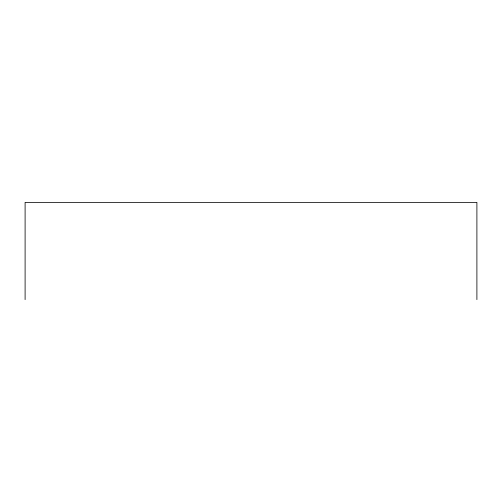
<?xml version="1.0" encoding="UTF-8"?>
<svg xmlns="http://www.w3.org/2000/svg" width="502" height="502" viewBox="0 0 502 502"><rect width="100%" height="100%" fill="white"/><g stroke="black" fill="none" stroke-linecap="round" stroke-linejoin="round"><path stroke-width="0.75" d="M476.9 299.619L476.9 202.381L25.1 202.381L25.1 299.619"/></g></svg>
